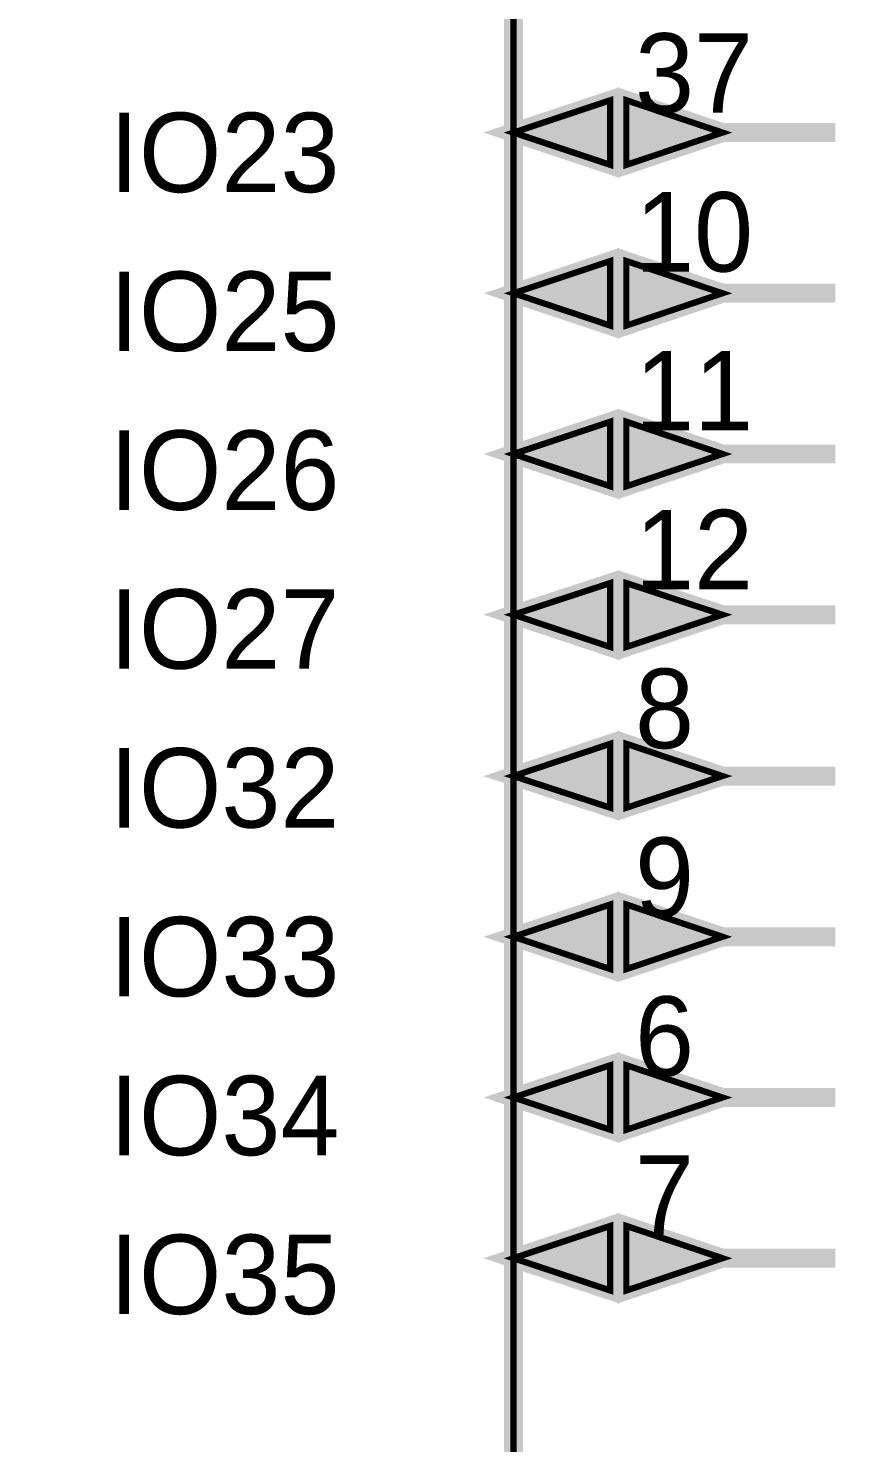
# Model space of a CAD drawing. Header units: inches. Extents: x 0 to 16.9, y 0 to 11.7.
# Drawn here: x 5.64 to 6.148, y 4.655 to 5.535 of the extents above; entities that cross this region are included whole.
import ezdxf

# ---------------------------------------------------------------- set-up
doc = ezdxf.new("R2010")
doc.units = ezdxf.units.IN
doc.header["$MEASUREMENT"] = 0
doc.layers.add('Sheet', color=255, linetype='Continuous')

msp = doc.modelspace()

# ---------------------------------------------------------------- linework, layer by layer
at = {"layer": 'Sheet'}
for points in [[(4.64268, 6.97006, 0.0118, 0.0118, 0), (5.94232, 6.97006, 0.0118, 0.0118, 0), (5.94232, 4.16992, 0.0118, 0.0118, 0), (4.64268, 4.16992, 0.0118, 0.0118, 0), (4.64268, 6.97006, 0.0118, 0.0118, 0)], [(4.64268, 6.97006, 0.0039, 0.0039, 0), (4.64268, 4.16992, 0.0039, 0.0039, 0), (5.94232, 4.16992, 0.0039, 0.0039, 0), (5.94232, 6.97006, 0.0039, 0.0039, 0), (4.64268, 6.97006, 0.0039, 0.0039, 0), (4.64268, 6.97006, 0.0039, 0.0039, 0)], [(6.0025, 5.48993, 0.0118, 0.0118, 0), (5.94232, 5.46986, 0.0118, 0.0118, 0), (6.0025, 5.4498, 0.0118, 0.0118, 0), (6.0025, 5.48993, 0.0118, 0.0118, 0)], [(6.01253, 5.48993, 0.0118, 0.0118, 0), (6.01253, 5.4498, 0.0118, 0.0118, 0), (6.07233, 5.46986, 0.0118, 0.0118, 0), (6.01253, 5.48993, 0.0118, 0.0118, 0)], [(6.0025, 5.48993, 0.0039, 0.0039, 0), (5.94232, 5.46986, 0.0039, 0.0039, 0), (6.0025, 5.4498, 0.0039, 0.0039, 0), (6.0025, 5.48993, 0.0039, 0.0039, 0)], [(6.01253, 5.48993, 0.0039, 0.0039, 0), (6.01253, 5.4498, 0.0039, 0.0039, 0), (6.07233, 5.46986, 0.0039, 0.0039, 0), (6.01253, 5.48993, 0.0039, 0.0039, 0)], [(6.0025, 5.38999, 0.0118, 0.0118, 0), (5.94232, 5.36993, 0.0118, 0.0118, 0), (6.0025, 5.34986, 0.0118, 0.0118, 0), (6.0025, 5.38999, 0.0118, 0.0118, 0)], [(6.0025, 5.38999, 0.0039, 0.0039, 0), (5.94232, 5.36993, 0.0039, 0.0039, 0), (6.0025, 5.34986, 0.0039, 0.0039, 0), (6.0025, 5.38999, 0.0039, 0.0039, 0)], [(6.01253, 5.38999, 0.0118, 0.0118, 0), (6.01253, 5.34986, 0.0118, 0.0118, 0), (6.07233, 5.36993, 0.0118, 0.0118, 0), (6.01253, 5.38999, 0.0118, 0.0118, 0)], [(6.01253, 5.38999, 0.0039, 0.0039, 0), (6.01253, 5.34986, 0.0039, 0.0039, 0), (6.07233, 5.36993, 0.0039, 0.0039, 0), (6.01253, 5.38999, 0.0039, 0.0039, 0)], [(6.0025, 5.29006, 0.0118, 0.0118, 0), (5.94232, 5.26999, 0.0118, 0.0118, 0), (6.0025, 5.24993, 0.0118, 0.0118, 0), (6.0025, 5.29006, 0.0118, 0.0118, 0)], [(6.01253, 5.29006, 0.0118, 0.0118, 0), (6.01253, 5.24993, 0.0118, 0.0118, 0), (6.07233, 5.26999, 0.0118, 0.0118, 0), (6.01253, 5.29006, 0.0118, 0.0118, 0)], [(6.0025, 5.29006, 0.0039, 0.0039, 0), (5.94232, 5.26999, 0.0039, 0.0039, 0), (6.0025, 5.24993, 0.0039, 0.0039, 0), (6.0025, 5.29006, 0.0039, 0.0039, 0)], [(6.01253, 5.29006, 0.0039, 0.0039, 0), (6.01253, 5.24993, 0.0039, 0.0039, 0), (6.07233, 5.26999, 0.0039, 0.0039, 0), (6.01253, 5.29006, 0.0039, 0.0039, 0)], [(6.0025, 5.18973, 0.0118, 0.0118, 0), (5.94232, 5.17005, 0.0118, 0.0118, 0), (6.0025, 5.14999, 0.0118, 0.0118, 0), (6.0025, 5.18973, 0.0118, 0.0118, 0)], [(6.01253, 5.18973, 0.0118, 0.0118, 0), (6.01253, 5.14999, 0.0118, 0.0118, 0), (6.07233, 5.17005, 0.0118, 0.0118, 0), (6.01253, 5.18973, 0.0118, 0.0118, 0)], [(6.0025, 5.18973, 0.0039, 0.0039, 0), (5.94232, 5.17005, 0.0039, 0.0039, 0), (6.0025, 5.14999, 0.0039, 0.0039, 0), (6.0025, 5.18973, 0.0039, 0.0039, 0)], [(6.01253, 5.18973, 0.0039, 0.0039, 0), (6.01253, 5.14999, 0.0039, 0.0039, 0), (6.07233, 5.17005, 0.0039, 0.0039, 0), (6.01253, 5.18973, 0.0039, 0.0039, 0)], [(6.0025, 5.0898, 0.0118, 0.0118, 0), (5.94232, 5.06973, 0.0118, 0.0118, 0), (6.0025, 5.05005, 0.0118, 0.0118, 0), (6.0025, 5.0898, 0.0118, 0.0118, 0)], [(6.0025, 5.0898, 0.0039, 0.0039, 0), (5.94232, 5.06973, 0.0039, 0.0039, 0), (6.0025, 5.05005, 0.0039, 0.0039, 0), (6.0025, 5.0898, 0.0039, 0.0039, 0)], [(6.01253, 5.0898, 0.0118, 0.0118, 0), (6.01253, 5.05005, 0.0118, 0.0118, 0), (6.07233, 5.06973, 0.0118, 0.0118, 0), (6.01253, 5.0898, 0.0118, 0.0118, 0)], [(6.01253, 5.0898, 0.0039, 0.0039, 0), (6.01253, 5.05005, 0.0039, 0.0039, 0), (6.07233, 5.06973, 0.0039, 0.0039, 0), (6.01253, 5.0898, 0.0039, 0.0039, 0)], [(6.0025, 4.98986, 0.0118, 0.0118, 0), (5.94232, 4.9698, 0.0118, 0.0118, 0), (6.0025, 4.94973, 0.0118, 0.0118, 0), (6.0025, 4.98986, 0.0118, 0.0118, 0)], [(6.01253, 4.98986, 0.0118, 0.0118, 0), (6.01253, 4.94973, 0.0118, 0.0118, 0), (6.07233, 4.9698, 0.0118, 0.0118, 0), (6.01253, 4.98986, 0.0118, 0.0118, 0)], [(6.0025, 4.98986, 0.0039, 0.0039, 0), (5.94232, 4.9698, 0.0039, 0.0039, 0), (6.0025, 4.94973, 0.0039, 0.0039, 0), (6.0025, 4.98986, 0.0039, 0.0039, 0)], [(6.01253, 4.98986, 0.0039, 0.0039, 0), (6.01253, 4.94973, 0.0039, 0.0039, 0), (6.07233, 4.9698, 0.0039, 0.0039, 0), (6.01253, 4.98986, 0.0039, 0.0039, 0)], [(6.0025, 4.88993, 0.0118, 0.0118, 0), (5.94232, 4.86986, 0.0118, 0.0118, 0), (6.0025, 4.8498, 0.0118, 0.0118, 0), (6.0025, 4.88993, 0.0118, 0.0118, 0)], [(6.0025, 4.88993, 0.0039, 0.0039, 0), (5.94232, 4.86986, 0.0039, 0.0039, 0), (6.0025, 4.8498, 0.0039, 0.0039, 0), (6.0025, 4.88993, 0.0039, 0.0039, 0)], [(6.01253, 4.88993, 0.0118, 0.0118, 0), (6.01253, 4.8498, 0.0118, 0.0118, 0), (6.07233, 4.86986, 0.0118, 0.0118, 0), (6.01253, 4.88993, 0.0118, 0.0118, 0)], [(6.01253, 4.88993, 0.0039, 0.0039, 0), (6.01253, 4.8498, 0.0039, 0.0039, 0), (6.07233, 4.86986, 0.0039, 0.0039, 0), (6.01253, 4.88993, 0.0039, 0.0039, 0)], [(6.0025, 4.78999, 0.0118, 0.0118, 0), (5.94232, 4.76992, 0.0118, 0.0118, 0), (6.0025, 4.74986, 0.0118, 0.0118, 0), (6.0025, 4.78999, 0.0118, 0.0118, 0)], [(6.01253, 4.78999, 0.0118, 0.0118, 0), (6.01253, 4.74986, 0.0118, 0.0118, 0), (6.07233, 4.76992, 0.0118, 0.0118, 0), (6.01253, 4.78999, 0.0118, 0.0118, 0)], [(6.0025, 4.78999, 0.0039, 0.0039, 0), (5.94232, 4.76992, 0.0039, 0.0039, 0), (6.0025, 4.74986, 0.0039, 0.0039, 0), (6.0025, 4.78999, 0.0039, 0.0039, 0)], [(6.01253, 4.78999, 0.0039, 0.0039, 0), (6.01253, 4.74986, 0.0039, 0.0039, 0), (6.07233, 4.76992, 0.0039, 0.0039, 0), (6.01253, 4.78999, 0.0039, 0.0039, 0)]]:
    msp.add_lwpolyline(points, format="xyseb", close=True, dxfattribs=at)
for points in [[(5.94232, 5.46986, 0.0118, 0.0118, 0), (6.14254, 5.46986, 0.0118, 0.0118, 0)], [(5.94232, 5.36993, 0.0118, 0.0118, 0), (6.14254, 5.36993, 0.0118, 0.0118, 0)], [(5.94232, 5.26999, 0.0118, 0.0118, 0), (6.14254, 5.26999, 0.0118, 0.0118, 0)], [(5.94232, 5.17005, 0.0118, 0.0118, 0), (6.14254, 5.17005, 0.0118, 0.0118, 0)], [(5.94232, 5.06973, 0.0118, 0.0118, 0), (6.14254, 5.06973, 0.0118, 0.0118, 0)], [(5.94232, 4.9698, 0.0118, 0.0118, 0), (6.14254, 4.9698, 0.0118, 0.0118, 0)], [(5.94232, 4.86986, 0.0118, 0.0118, 0), (6.14254, 4.86986, 0.0118, 0.0118, 0)], [(5.94232, 4.76992, 0.0118, 0.0118, 0), (6.14254, 4.76992, 0.0118, 0.0118, 0)]]:
    msp.add_lwpolyline(points, format="xyseb", dxfattribs=at)
for points in [[(6.00369, 5.49279), (5.93557, 5.47008), (6.00369, 5.44737)], [(6.00979, 5.44737), (6.07791, 5.47008), (6.00979, 5.49279)], [(6.00369, 5.39279), (5.93557, 5.37008), (6.00369, 5.34737)], [(6.00979, 5.34737), (6.07791, 5.37008), (6.00979, 5.39279)], [(6.00369, 5.29279), (5.93557, 5.27008), (6.00369, 5.24737)], [(6.00979, 5.24737), (6.07791, 5.27008), (6.00979, 5.29279)], [(6.00369, 5.19279), (5.93557, 5.17008), (6.00369, 5.14737)], [(6.00979, 5.14737), (6.07791, 5.17008), (6.00979, 5.19279)], [(6.00369, 5.09279), (5.93557, 5.07008), (6.00369, 5.04737)], [(6.00979, 5.04737), (6.07791, 5.07008), (6.00979, 5.09279)], [(6.00369, 4.99279), (5.93557, 4.97008), (6.00369, 4.94737)], [(6.00979, 4.94737), (6.07791, 4.97008), (6.00979, 4.99279)], [(6.00369, 4.89279), (5.93557, 4.87008), (6.00369, 4.84737)], [(6.00979, 4.84737), (6.07791, 4.87008), (6.00979, 4.89279)], [(6.00369, 4.79279), (5.93557, 4.77008), (6.00369, 4.74737)], [(6.00979, 4.74737), (6.07791, 4.77008), (6.00979, 4.79279)]]:
    msp.add_solid(points, dxfattribs=at)

# ---------------------------------------------------------------- texts
for s, height, p in [('37', 0.049389, (6.01793, 5.48221)), ('IO23', 0.049389, (5.69081, 5.43282)), ('10', 0.049389, (6.01793, 5.38343)), ('IO25', 0.049389, (5.69081, 5.33404)), ('11', 0.049389, (6.01793, 5.28465)), ('IO26', 0.049389, (5.69081, 5.23526)), ('12', 0.049389, (6.01793, 5.18588)), ('IO27', 0.049389, (5.69081, 5.13649)), ('8', 0.04939, (6.01793, 5.0871)), ('IO32', 0.049389, (5.69081, 5.03771)), ('9', 0.04939, (6.01793, 4.98214)), ('IO33', 0.049389, (5.69081, 4.93275)), ('6', 0.04939, (6.01793, 4.88337)), ('IO34', 0.049389, (5.69081, 4.83398)), ('7', 0.04939, (6.01793, 4.78459)), ('IO35', 0.049389, (5.69081, 4.7352))]:
    msp.add_text(s, height=height, dxfattribs=at).set_placement(p)

doc.saveas('drawing.dxf')
